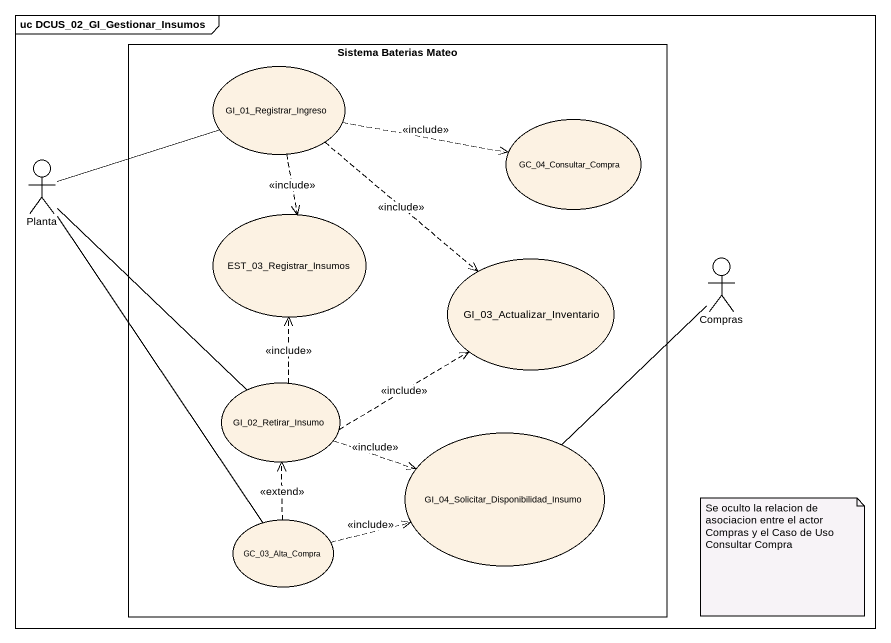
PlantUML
@startuml
mainframe uc DCUS_02_GI_Gestionar_Insumos
rectangle "Sistema Baterias Mateo" as Sistema_Baterias_Mateo {
  usecase GI_01_Registrar_Ingreso
  usecase GC_04_Consultar_Compra
  usecase EST_03_Registrar_Insumos
  usecase GI_03_Actualizar_Inventario
  usecase GI_02_Retirar_Insumo
  usecase "GI_04_Solicitar_Disponibilidad_Insumo" as GI_04_Solicitar
  usecase GC_03_Alta_Compra
}
actor Planta
actor Compras
GI_01_Registrar_Ingreso .right.> GC_04_Consultar_Compra : <<include>>
GI_01_Registrar_Ingreso ..> EST_03_Registrar_Insumos : <<include>>
GI_01_Registrar_Ingreso ..> GI_03_Actualizar_Inventario : <<include>>
Planta -right- GI_01_Registrar_Ingreso
Planta -- GI_02_Retirar_Insumo
Planta -- GC_03_Alta_Compra
Compras -- GI_04_Solicitar
GI_02_Retirar_Insumo .up.> EST_03_Registrar_Insumos : <<include>>
GI_02_Retirar_Insumo .right.> GI_03_Actualizar_Inventario : <<include>>
GI_02_Retirar_Insumo .right.> GI_04_Solicitar : <<include>>
GC_03_Alta_Compra .up.> GI_02_Retirar_Insumo : <<extend>>
GC_03_Alta_Compra .right.> GI_04_Solicitar : <<include>>
note as N1
  Se oculto la relacion de asociacion entre el actor Compras y el Caso de Uso Consultar Compra
end note
@enduml
